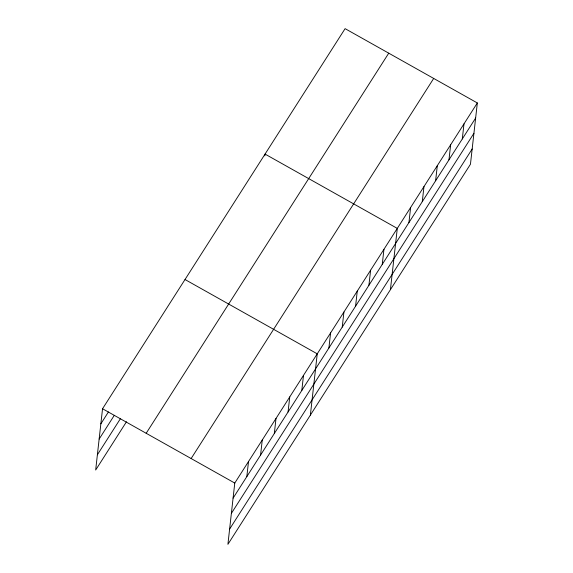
<?xml version="1.0" encoding="UTF-8"?>
<svg xmlns="http://www.w3.org/2000/svg" width="573" height="573" viewBox="0 0 573 573"><rect width="100%" height="100%" fill="white"/><g stroke="black" fill="none" stroke-linecap="round" stroke-linejoin="round"><path stroke-width="0.86" d="M477.33 102.961L234.772 483.068L227.904 544.35L470.454 164.243L477.33 102.961L345.096 28.65L102.546 408.757L95.67 470.039L126.475 421.764M264.855 155.863L265.055 154.087L397.29 228.398L390.414 289.68M246.827 476.607L248.517 461.53M260.572 455.069L262.262 439.992M274.317 433.532L276.007 418.448M288.061 411.987L289.752 396.91M301.806 390.449L303.497 375.372M310.373 415.11L317.241 353.835L185.015 279.524M328.895 348.004L330.585 332.927M342.231 327.097L343.922 312.02M355.575 306.19L357.266 291.113M368.912 285.29L370.609 270.205M382.255 264.382L383.946 249.305M408.936 222.568L410.626 207.49M422.28 201.66L423.97 186.583M435.616 180.76L437.306 165.676M448.96 159.853L450.65 144.776M462.296 138.945L463.994 123.868M100.848 423.834L108.433 411.951M99.143 439.083L114.306 415.318M97.381 454.79L120.602 418.397M146.179 433.281L388.738 53.174M191.138 458.543L433.697 78.437M233.082 498.145L475.64 118.038M231.37 513.394L473.928 133.287M229.608 529.101L472.166 148.994M102.546 408.757L234.772 483.068"/></g></svg>
